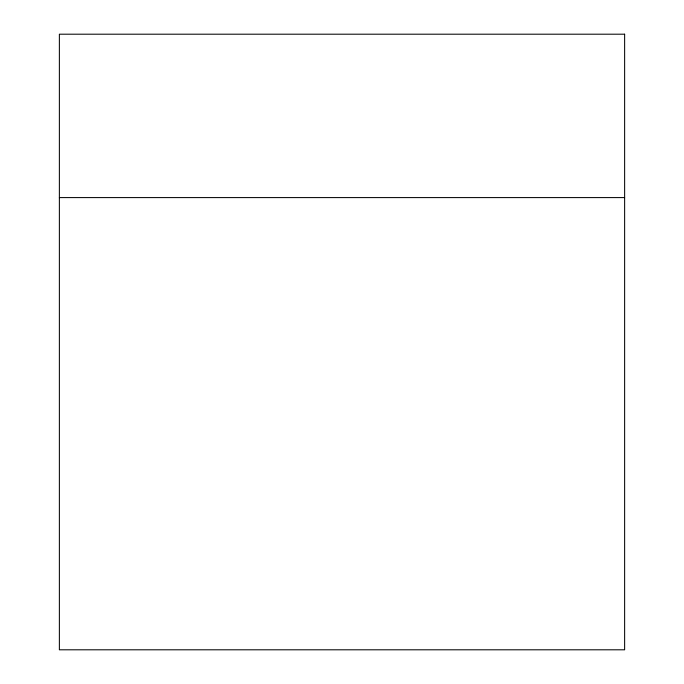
<?xml version="1.0" encoding="UTF-8"?>
<svg xmlns="http://www.w3.org/2000/svg" width="684" height="684" viewBox="0 0 684 684"><rect width="100%" height="100%" fill="white"/><g stroke="black" fill="none" stroke-linecap="round" stroke-linejoin="round"><path stroke-width="1.03" d="M59.371 197.59L624.629 197.59M624.629 34.2L59.371 34.2L59.371 649.8L624.629 649.8L624.629 34.2"/></g></svg>
